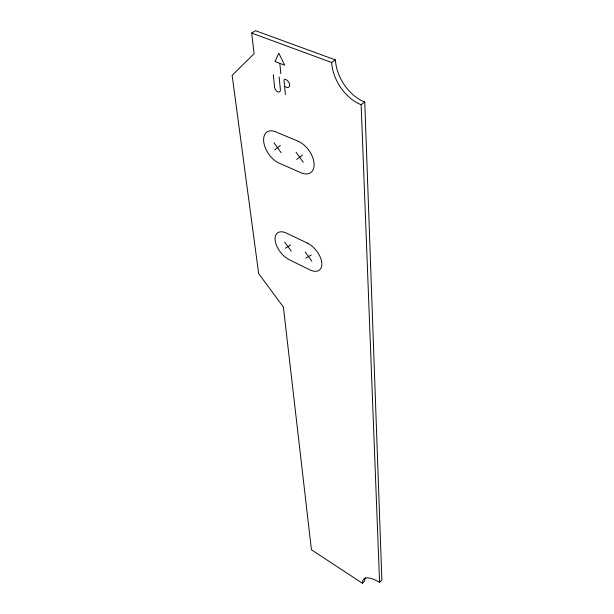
<?xml version="1.0" encoding="UTF-8"?>
<svg xmlns="http://www.w3.org/2000/svg" width="614" height="614" viewBox="0 0 614 614"><rect width="100%" height="100%" fill="white"/><g stroke="black" fill="none" stroke-linecap="round" stroke-linejoin="round"><path stroke-width="0.92" d="M379.575 582.471L381.862 579.908L364.77 102.024A37.116 24.844 58.5 0 1 335.413 59.926L255.508 30.7L251.709 33.079L254.096 53.733L232.138 75.338L258.663 273.598L283.369 306.969L311.428 549.768L362.46 583.3A22.687 9.325 42.9 0 1 379.575 582.471L361.132 104.695A37.224 24.79 58.4 0 1 331.66 62.505L251.709 33.079M362.46 583.3L364.716 580.798A22.641 9.363 42.9 0 1 365.361 577.536M274.696 149.916L280.352 145.464M296.7 159.44L302.641 155.02M361.132 104.695L364.77 102.024M331.66 62.505L335.413 59.926M285.318 248.209L290.629 244.971M305.726 258.172L311.283 254.987M279.485 63.204L274.988 61.5L278.84 53.188L284.704 65.184L279.831 63.334L280.844 73.718M284.927 86.612L286.677 87.295A4.475 2.732 58.3 0 0 289.608 84.724A4.475 2.732 58.3 0 0 285.955 79.582L285.449 79.39A2.18 1.328 58.4 0 0 284.036 80.649L285.372 94.671M284.658 242.069L291.266 251.111M305.166 252.016L311.812 261.15M273.913 142.701L281.097 152.686M296.032 152.188L303.27 162.28M273.291 74.67L274.596 87.295A3.96 2.387 58.1 0 0 277.835 91.839A3.96 2.387 58.1 0 0 280.383 89.583L279.132 76.934M298.235 141.312L275.839 131.864A18.85 11.014 55.6 0 0 263.698 141.565A18.85 11.014 55.6 0 0 279.14 163.147L301.037 172.772A19.034 11.351 54.9 0 0 314.038 163.247A19.034 11.351 54.9 0 0 298.235 141.312M307.292 243.083L286.538 233.143A17.177 9.479 51.7 0 0 275.141 240.212A17.177 9.479 51.7 0 0 289.355 259.745L309.663 269.784A17.353 9.732 51.1 0 0 321.805 262.915A17.353 9.732 51.1 0 0 307.292 243.083"/></g></svg>
